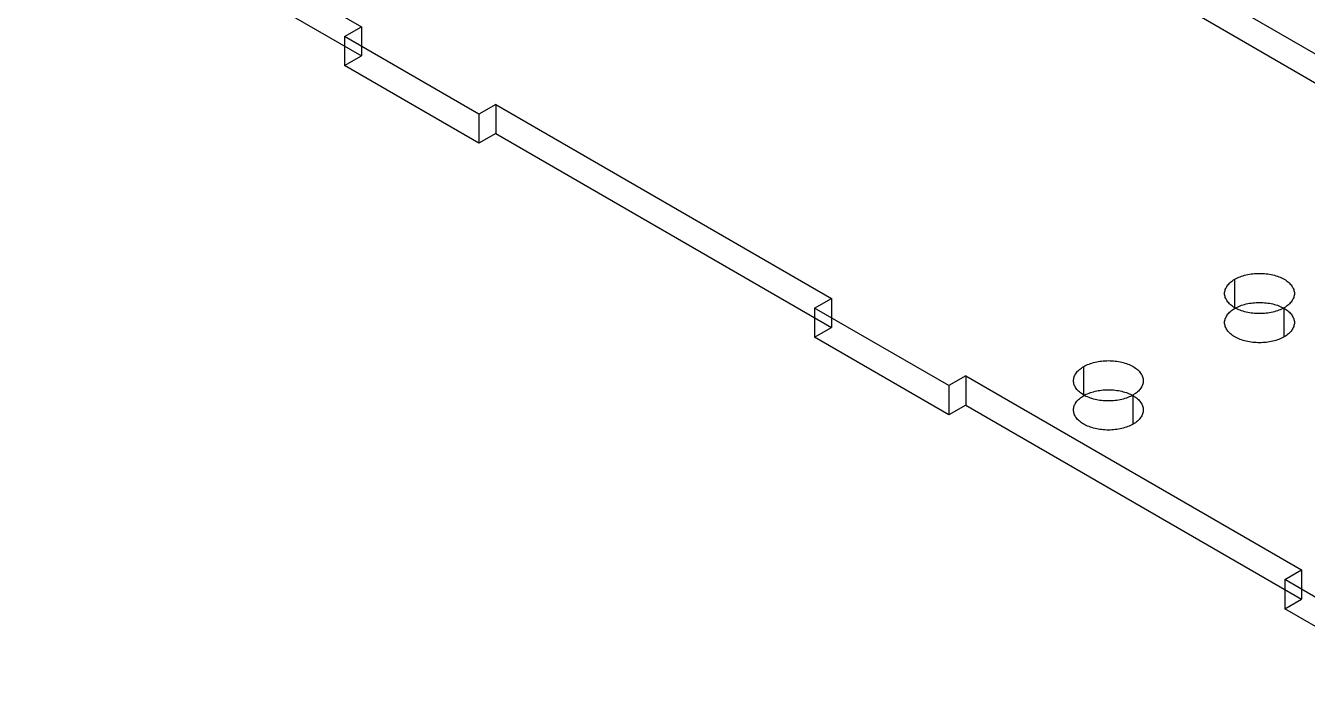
# Model space of a CAD drawing. Header units: inches. Extents: x 3 to 201, y 3 to 129.
# Drawn here: x 168.424 to 172.812, y 74.132 to 76.391 of the extents above; entities that cross this region are included whole.
import ezdxf

# ---------------------------------------------------------------- set-up
doc = ezdxf.new("R2010")
doc.units = ezdxf.units.IN
doc.header["$MEASUREMENT"] = 0

msp = doc.modelspace()

# ---------------------------------------------------------------- linework, layer by layer
at = {"layer": 'OUTLINE'}
for p, q in [((168.4245, 77.051), (169.5737, 76.3875)), ((168.4245, 76.9515), (169.5737, 76.288)), ((175.8212, 74.5719), (172.3476, 76.5775)), ((175.8212, 74.4724), (172.3476, 76.4779)), ((169.5162, 76.3543), (169.5737, 76.3875)), ((169.5737, 76.3875), (169.5737, 76.288)), ((169.5162, 76.3543), (169.5162, 76.2548)), ((169.9759, 76.0889), (169.5162, 76.3543)), ((169.5162, 76.2548), (169.5737, 76.288)), ((169.9759, 75.9894), (169.5162, 76.2548)), ((170.0334, 76.1221), (169.9759, 76.0889)), ((170.0334, 76.1221), (171.1826, 75.4586)), ((170.0334, 76.1221), (170.0334, 76.0226)), ((169.9759, 76.0889), (169.9759, 75.9894)), ((170.0334, 76.0226), (169.9759, 75.9894)), ((170.0334, 76.0226), (171.1826, 75.359)), ((172.5376, 75.5015), (172.54, 75.5046)), ((172.54, 75.5046), (172.5426, 75.5076)), ((172.5426, 75.5076), (172.5455, 75.5106)), ((172.5455, 75.5106), (172.5486, 75.5134)), ((172.5486, 75.5134), (172.552, 75.5162)), ((172.552, 75.5162), (172.5556, 75.5189)), ((172.5556, 75.5189), (172.5594, 75.5214)), ((172.5594, 75.5214), (172.5635, 75.5239)), ((172.5635, 75.5239), (172.5677, 75.5262)), ((172.5635, 75.4244), (172.5635, 75.5239)), ((172.5677, 75.5262), (172.5721, 75.5284)), ((172.5721, 75.5284), (172.5768, 75.5305)), ((172.5768, 75.5305), (172.5815, 75.5325)), ((172.5815, 75.5325), (172.5865, 75.5343)), ((172.5865, 75.5343), (172.5916, 75.5359)), ((172.5916, 75.5359), (172.5968, 75.5375)), ((172.5968, 75.5375), (172.6022, 75.5388)), ((172.6022, 75.5388), (172.6076, 75.54)), ((172.6076, 75.54), (172.6132, 75.5411)), ((172.6132, 75.5411), (172.6188, 75.542)), ((172.6188, 75.542), (172.6246, 75.5427)), ((172.6246, 75.5427), (172.6303, 75.5433)), ((172.6303, 75.5433), (172.6362, 75.5437)), ((172.6362, 75.5437), (172.642, 75.544)), ((172.642, 75.544), (172.6478, 75.5441)), ((172.6478, 75.5441), (172.6537, 75.544)), ((172.6537, 75.544), (172.6595, 75.5437)), ((172.6595, 75.5437), (172.6654, 75.5433)), ((172.6654, 75.5433), (172.6711, 75.5427)), ((172.6711, 75.5427), (172.6768, 75.542)), ((172.6768, 75.542), (172.6825, 75.5411)), ((172.6825, 75.5411), (172.6881, 75.54)), ((172.6881, 75.54), (172.6935, 75.5388)), ((172.6935, 75.5388), (172.6989, 75.5375)), ((172.6989, 75.5375), (172.7041, 75.5359)), ((172.7041, 75.5359), (172.7092, 75.5343)), ((172.7092, 75.5343), (172.7142, 75.5325)), ((172.7142, 75.5325), (172.7189, 75.5305)), ((172.7189, 75.5305), (172.7236, 75.5284)), ((172.7236, 75.5284), (172.728, 75.5262)), ((172.728, 75.5262), (172.7322, 75.5239)), ((172.7322, 75.5239), (172.7363, 75.5214)), ((172.7363, 75.5214), (172.7401, 75.5189)), ((172.7401, 75.5189), (172.7437, 75.5162)), ((172.7437, 75.5162), (172.7471, 75.5134)), ((172.7471, 75.5134), (172.7502, 75.5106)), ((172.7502, 75.5106), (172.7531, 75.5076)), ((172.7531, 75.5076), (172.7557, 75.5046)), ((172.7557, 75.5046), (172.7581, 75.5015)), ((172.5285, 75.4752), (172.5286, 75.4785)), ((172.5286, 75.4718), (172.5285, 75.4752)), ((172.5286, 75.4785), (172.5291, 75.4819)), ((172.5291, 75.4684), (172.5286, 75.4718)), ((172.5291, 75.4819), (172.5298, 75.4853)), ((172.5298, 75.465), (172.5291, 75.4684)), ((172.5298, 75.4853), (172.5308, 75.4886)), ((172.5308, 75.4617), (172.5298, 75.465)), ((172.5308, 75.4886), (172.5321, 75.4919)), ((172.5321, 75.4584), (172.5308, 75.4617)), ((172.5321, 75.4919), (172.5336, 75.4952)), ((172.5336, 75.4952), (172.5355, 75.4984)), ((172.5355, 75.4984), (172.5376, 75.5015)), ((172.7581, 75.5015), (172.7602, 75.4984)), ((172.7602, 75.4984), (172.7621, 75.4952)), ((172.7621, 75.4952), (172.7636, 75.4919)), ((172.7636, 75.4919), (172.7649, 75.4886)), ((172.7649, 75.4617), (172.7636, 75.4584)), ((172.7649, 75.4886), (172.7659, 75.4853)), ((172.7659, 75.465), (172.7649, 75.4617)), ((172.7659, 75.4853), (172.7666, 75.4819)), ((172.7666, 75.4684), (172.7659, 75.465)), ((172.7666, 75.4819), (172.7671, 75.4785)), ((172.7671, 75.4718), (172.7666, 75.4684)), ((172.7671, 75.4785), (172.7672, 75.4752)), ((172.7672, 75.4752), (172.7671, 75.4718)), ((171.1251, 75.4254), (171.1826, 75.4586)), ((171.5848, 75.16), (171.1251, 75.4254)), ((171.1251, 75.4254), (171.1251, 75.3259)), ((171.1826, 75.4586), (171.1826, 75.359)), ((172.5336, 75.4552), (172.5321, 75.4584)), ((172.5355, 75.4519), (172.5336, 75.4552)), ((172.5376, 75.4488), (172.5355, 75.4519)), ((172.54, 75.4457), (172.5376, 75.4488)), ((172.5426, 75.4427), (172.54, 75.4457)), ((172.5455, 75.4397), (172.5426, 75.4427)), ((172.5486, 75.4369), (172.5455, 75.4397)), ((172.552, 75.4341), (172.5486, 75.4369)), ((172.5486, 75.4139), (172.552, 75.4167)), ((172.5556, 75.4314), (172.552, 75.4341)), ((172.552, 75.4167), (172.5556, 75.4193)), ((172.5594, 75.4289), (172.5556, 75.4314)), ((172.5556, 75.4193), (172.5594, 75.4219)), ((172.5635, 75.4264), (172.5594, 75.4289)), ((172.5594, 75.4219), (172.5635, 75.4244)), ((172.5635, 75.4244), (172.5677, 75.4267)), ((172.5677, 75.4241), (172.5635, 75.4264)), ((172.5677, 75.4267), (172.5721, 75.4289)), ((172.5721, 75.4219), (172.5677, 75.4241)), ((172.5721, 75.4289), (172.5768, 75.431)), ((172.5768, 75.4198), (172.5721, 75.4219)), ((172.5768, 75.431), (172.5815, 75.4329)), ((172.5815, 75.4179), (172.5768, 75.4198)), ((172.5815, 75.4329), (172.5865, 75.4347)), ((172.5865, 75.4161), (172.5815, 75.4179)), ((172.5865, 75.4347), (172.5916, 75.4364)), ((172.5916, 75.4144), (172.5865, 75.4161)), ((172.5916, 75.4364), (172.5968, 75.4379)), ((172.5968, 75.4379), (172.6022, 75.4393)), ((172.6022, 75.4393), (172.6076, 75.4405)), ((172.6076, 75.4405), (172.6132, 75.4416)), ((172.6132, 75.4416), (172.6188, 75.4425)), ((172.6188, 75.4425), (172.6246, 75.4432)), ((172.6246, 75.4432), (172.6303, 75.4438)), ((172.6303, 75.4438), (172.6362, 75.4442)), ((172.6362, 75.4442), (172.642, 75.4445)), ((172.642, 75.4445), (172.6478, 75.4445)), ((172.6478, 75.4445), (172.6537, 75.4445)), ((172.6537, 75.4445), (172.6595, 75.4442)), ((172.6595, 75.4442), (172.6654, 75.4438)), ((172.6654, 75.4438), (172.6711, 75.4432)), ((172.6711, 75.4432), (172.6768, 75.4425)), ((172.6768, 75.4425), (172.6825, 75.4416)), ((172.6825, 75.4416), (172.6881, 75.4405)), ((172.6881, 75.4405), (172.6935, 75.4393)), ((172.6935, 75.4393), (172.6989, 75.4379)), ((172.6989, 75.4379), (172.7041, 75.4364)), ((172.7041, 75.4364), (172.7092, 75.4347)), ((172.7092, 75.4161), (172.7041, 75.4144)), ((172.7092, 75.4347), (172.7142, 75.4329)), ((172.7142, 75.4179), (172.7092, 75.4161)), ((172.7142, 75.4329), (172.7189, 75.431)), ((172.7189, 75.4198), (172.7142, 75.4179)), ((172.7189, 75.431), (172.7236, 75.4289)), ((172.7236, 75.4219), (172.7189, 75.4198)), ((172.7236, 75.4289), (172.728, 75.4267)), ((172.728, 75.4241), (172.7236, 75.4219)), ((172.728, 75.4267), (172.7322, 75.4244)), ((172.7322, 75.4264), (172.728, 75.4241)), ((172.7363, 75.4289), (172.7322, 75.4264)), ((172.7322, 75.3269), (172.7322, 75.4264)), ((172.7322, 75.4244), (172.7363, 75.4219)), ((172.7401, 75.4314), (172.7363, 75.4289)), ((172.7363, 75.4219), (172.7401, 75.4193)), ((172.7437, 75.4341), (172.7401, 75.4314)), ((172.7401, 75.4193), (172.7437, 75.4167)), ((172.7471, 75.4369), (172.7437, 75.4341)), ((172.7437, 75.4167), (172.7471, 75.4139)), ((172.7502, 75.4397), (172.7471, 75.4369)), ((172.7531, 75.4427), (172.7502, 75.4397)), ((172.7557, 75.4457), (172.7531, 75.4427)), ((172.7581, 75.4488), (172.7557, 75.4457)), ((172.7602, 75.4519), (172.7581, 75.4488)), ((172.7621, 75.4552), (172.7602, 75.4519)), ((172.7636, 75.4584), (172.7621, 75.4552)), ((172.5285, 75.3756), (172.5286, 75.379)), ((172.5286, 75.3723), (172.5285, 75.3756)), ((172.5286, 75.379), (172.5291, 75.3824)), ((172.5291, 75.3689), (172.5286, 75.3723)), ((172.5291, 75.3824), (172.5298, 75.3857)), ((172.5298, 75.3857), (172.5308, 75.3891)), ((172.5308, 75.3891), (172.5321, 75.3924)), ((172.5321, 75.3924), (172.5336, 75.3956)), ((172.5336, 75.3956), (172.5355, 75.3988)), ((172.5355, 75.3988), (172.5376, 75.402)), ((172.5376, 75.402), (172.54, 75.4051)), ((172.54, 75.4051), (172.5426, 75.4081)), ((172.5426, 75.4081), (172.5455, 75.4111)), ((172.5455, 75.4111), (172.5486, 75.4139)), ((172.5968, 75.4129), (172.5916, 75.4144)), ((172.6022, 75.4115), (172.5968, 75.4129)), ((172.6076, 75.4103), (172.6022, 75.4115)), ((172.6132, 75.4092), (172.6076, 75.4103)), ((172.6188, 75.4083), (172.6132, 75.4092)), ((172.6246, 75.4076), (172.6188, 75.4083)), ((172.6303, 75.407), (172.6246, 75.4076)), ((172.6362, 75.4066), (172.6303, 75.407)), ((172.642, 75.4063), (172.6362, 75.4066)), ((172.6478, 75.4062), (172.642, 75.4063)), ((172.6537, 75.4063), (172.6478, 75.4062)), ((172.6595, 75.4066), (172.6537, 75.4063)), ((172.6654, 75.407), (172.6595, 75.4066)), ((172.6711, 75.4076), (172.6654, 75.407)), ((172.6768, 75.4083), (172.6711, 75.4076)), ((172.6825, 75.4092), (172.6768, 75.4083)), ((172.6881, 75.4103), (172.6825, 75.4092)), ((172.6935, 75.4115), (172.6881, 75.4103)), ((172.6989, 75.4129), (172.6935, 75.4115)), ((172.7041, 75.4144), (172.6989, 75.4129)), ((172.7471, 75.4139), (172.7502, 75.4111)), ((172.7502, 75.4111), (172.7531, 75.4081)), ((172.7531, 75.4081), (172.7557, 75.4051)), ((172.7557, 75.4051), (172.7581, 75.402)), ((172.7581, 75.402), (172.7602, 75.3988)), ((172.7602, 75.3988), (172.7621, 75.3956)), ((172.7621, 75.3956), (172.7636, 75.3924)), ((172.7636, 75.3924), (172.7649, 75.3891)), ((172.7649, 75.3891), (172.7659, 75.3857)), ((172.7659, 75.3857), (172.7666, 75.3824)), ((172.7666, 75.3824), (172.7671, 75.379)), ((172.7671, 75.3723), (172.7666, 75.3689)), ((172.7671, 75.379), (172.7672, 75.3756)), ((172.7672, 75.3756), (172.7671, 75.3723)), ((171.1251, 75.3259), (171.1826, 75.359)), ((172.5298, 75.3655), (172.5291, 75.3689)), ((172.5308, 75.3622), (172.5298, 75.3655)), ((172.5321, 75.3589), (172.5308, 75.3622)), ((172.5336, 75.3556), (172.5321, 75.3589)), ((172.5355, 75.3524), (172.5336, 75.3556)), ((172.5376, 75.3493), (172.5355, 75.3524)), ((172.54, 75.3462), (172.5376, 75.3493)), ((172.5426, 75.3431), (172.54, 75.3462)), ((172.5455, 75.3402), (172.5426, 75.3431)), ((172.5486, 75.3373), (172.5455, 75.3402)), ((172.552, 75.3346), (172.5486, 75.3373)), ((172.5556, 75.3319), (172.552, 75.3346)), ((172.5594, 75.3294), (172.5556, 75.3319)), ((172.5635, 75.3269), (172.5594, 75.3294)), ((172.7363, 75.3294), (172.7322, 75.3269)), ((172.7401, 75.3319), (172.7363, 75.3294)), ((172.7437, 75.3346), (172.7401, 75.3319)), ((172.7471, 75.3373), (172.7437, 75.3346)), ((172.7502, 75.3402), (172.7471, 75.3373)), ((172.7531, 75.3431), (172.7502, 75.3402)), ((172.7557, 75.3462), (172.7531, 75.3431)), ((172.7581, 75.3493), (172.7557, 75.3462)), ((172.7602, 75.3524), (172.7581, 75.3493)), ((172.7621, 75.3556), (172.7602, 75.3524)), ((172.7636, 75.3589), (172.7621, 75.3556)), ((172.7649, 75.3622), (172.7636, 75.3589)), ((172.7659, 75.3655), (172.7649, 75.3622)), ((172.7666, 75.3689), (172.7659, 75.3655)), ((171.5848, 75.0605), (171.1251, 75.3259)), ((172.5677, 75.3246), (172.5635, 75.3269)), ((172.5721, 75.3224), (172.5677, 75.3246)), ((172.5768, 75.3203), (172.5721, 75.3224)), ((172.5815, 75.3183), (172.5768, 75.3203)), ((172.5865, 75.3165), (172.5815, 75.3183)), ((172.5916, 75.3149), (172.5865, 75.3165)), ((172.5968, 75.3133), (172.5916, 75.3149)), ((172.6022, 75.312), (172.5968, 75.3133)), ((172.6076, 75.3107), (172.6022, 75.312)), ((172.6132, 75.3097), (172.6076, 75.3107)), ((172.6188, 75.3088), (172.6132, 75.3097)), ((172.6246, 75.308), (172.6188, 75.3088)), ((172.6303, 75.3075), (172.6246, 75.308)), ((172.6362, 75.3071), (172.6303, 75.3075)), ((172.642, 75.3068), (172.6362, 75.3071)), ((172.6478, 75.3067), (172.642, 75.3068)), ((172.6537, 75.3068), (172.6478, 75.3067)), ((172.6595, 75.3071), (172.6537, 75.3068)), ((172.6654, 75.3075), (172.6595, 75.3071)), ((172.6711, 75.308), (172.6654, 75.3075)), ((172.6768, 75.3088), (172.6711, 75.308)), ((172.6825, 75.3097), (172.6768, 75.3088)), ((172.6881, 75.3107), (172.6825, 75.3097)), ((172.6935, 75.312), (172.6881, 75.3107)), ((172.6989, 75.3133), (172.6935, 75.312)), ((172.7041, 75.3149), (172.6989, 75.3133)), ((172.7092, 75.3165), (172.7041, 75.3149)), ((172.7142, 75.3183), (172.7092, 75.3165)), ((172.7189, 75.3203), (172.7142, 75.3183)), ((172.7236, 75.3224), (172.7189, 75.3203)), ((172.728, 75.3246), (172.7236, 75.3224)), ((172.7322, 75.3269), (172.728, 75.3246)), ((172.085, 75.2402), (172.0905, 75.2415)), ((172.0905, 75.2415), (172.0961, 75.2425)), ((172.0961, 75.2425), (172.1017, 75.2434)), ((172.1017, 75.2434), (172.1074, 75.2442)), ((172.1074, 75.2442), (172.1132, 75.2447)), ((172.1132, 75.2447), (172.119, 75.2452)), ((172.119, 75.2452), (172.1248, 75.2454)), ((172.1248, 75.2454), (172.1307, 75.2455)), ((172.1307, 75.2455), (172.1366, 75.2454)), ((172.1366, 75.2454), (172.1424, 75.2452)), ((172.1424, 75.2452), (172.1482, 75.2447)), ((172.1482, 75.2447), (172.154, 75.2442)), ((172.154, 75.2442), (172.1597, 75.2434)), ((172.1597, 75.2434), (172.1653, 75.2425)), ((172.1653, 75.2425), (172.1709, 75.2415)), ((172.1709, 75.2415), (172.1764, 75.2402)), ((172.0149, 75.1933), (172.0165, 75.1966)), ((172.0165, 75.1966), (172.0183, 75.1998)), ((172.0183, 75.1998), (172.0204, 75.2029)), ((172.0204, 75.2029), (172.0228, 75.206)), ((172.0228, 75.206), (172.0254, 75.2091)), ((172.0254, 75.2091), (172.0283, 75.212)), ((172.0283, 75.212), (172.0315, 75.2149)), ((172.0315, 75.2149), (172.0348, 75.2176)), ((172.0348, 75.2176), (172.0384, 75.2203)), ((172.0384, 75.2203), (172.0423, 75.2229)), ((172.0423, 75.2229), (172.0463, 75.2253)), ((172.0463, 75.2253), (172.0505, 75.2276)), ((172.0463, 75.1258), (172.0463, 75.2253)), ((172.0505, 75.2276), (172.055, 75.2298)), ((172.055, 75.2298), (172.0596, 75.2319)), ((172.0596, 75.2319), (172.0644, 75.2339)), ((172.0644, 75.2339), (172.0693, 75.2357)), ((172.0693, 75.2357), (172.0744, 75.2374)), ((172.0744, 75.2374), (172.0797, 75.2389)), ((172.0797, 75.2389), (172.085, 75.2402)), ((172.1764, 75.2402), (172.1817, 75.2389)), ((172.1817, 75.2389), (172.187, 75.2374)), ((172.187, 75.2374), (172.1921, 75.2357)), ((172.1921, 75.2357), (172.197, 75.2339)), ((172.197, 75.2339), (172.2018, 75.2319)), ((172.2018, 75.2319), (172.2064, 75.2298)), ((172.2064, 75.2298), (172.2109, 75.2276)), ((172.2109, 75.2276), (172.2151, 75.2253)), ((172.2151, 75.2253), (172.2191, 75.2229)), ((172.2191, 75.2229), (172.223, 75.2203)), ((172.223, 75.2203), (172.2266, 75.2176)), ((172.2266, 75.2176), (172.2299, 75.2149)), ((172.2299, 75.2149), (172.2331, 75.212)), ((172.2331, 75.212), (172.236, 75.2091)), ((172.236, 75.2091), (172.2386, 75.206)), ((172.2386, 75.206), (172.241, 75.2029)), ((172.241, 75.2029), (172.2431, 75.1998)), ((172.2431, 75.1998), (172.2449, 75.1966)), ((172.2449, 75.1966), (172.2465, 75.1933)), ((171.6423, 75.1932), (171.5848, 75.16)), ((171.5848, 75.16), (171.5848, 75.0605)), ((171.6423, 75.1932), (172.7915, 74.5296)), ((171.6423, 75.1932), (171.6423, 75.0936)), ((172.0113, 75.1766), (172.0115, 75.18)), ((172.0115, 75.1732), (172.0113, 75.1766)), ((172.0115, 75.18), (172.0119, 75.1833)), ((172.0119, 75.1698), (172.0115, 75.1732)), ((172.0119, 75.1833), (172.0126, 75.1867)), ((172.0126, 75.1665), (172.0119, 75.1698)), ((172.0126, 75.1867), (172.0136, 75.19)), ((172.0136, 75.1631), (172.0126, 75.1665)), ((172.0136, 75.19), (172.0149, 75.1933)), ((172.0149, 75.1598), (172.0136, 75.1631)), ((172.0165, 75.1566), (172.0149, 75.1598)), ((172.0183, 75.1534), (172.0165, 75.1566)), ((172.0204, 75.1502), (172.0183, 75.1534)), ((172.2431, 75.1534), (172.241, 75.1502)), ((172.2449, 75.1566), (172.2431, 75.1534)), ((172.2465, 75.1598), (172.2449, 75.1566)), ((172.2465, 75.1933), (172.2478, 75.19)), ((172.2478, 75.1631), (172.2465, 75.1598)), ((172.2478, 75.19), (172.2488, 75.1867)), ((172.2488, 75.1665), (172.2478, 75.1631)), ((172.2488, 75.1867), (172.2495, 75.1833)), ((172.2495, 75.1698), (172.2488, 75.1665)), ((172.2495, 75.1833), (172.2499, 75.18)), ((172.2499, 75.1732), (172.2495, 75.1698)), ((172.2499, 75.18), (172.2501, 75.1766)), ((172.2501, 75.1766), (172.2499, 75.1732)), ((172.0228, 75.1471), (172.0204, 75.1502)), ((172.0254, 75.1441), (172.0228, 75.1471)), ((172.0228, 75.1065), (172.0254, 75.1095)), ((172.0283, 75.1411), (172.0254, 75.1441)), ((172.0254, 75.1095), (172.0283, 75.1125)), ((172.0315, 75.1383), (172.0283, 75.1411)), ((172.0283, 75.1125), (172.0315, 75.1153)), ((172.0348, 75.1355), (172.0315, 75.1383)), ((172.0315, 75.1153), (172.0348, 75.1181)), ((172.0384, 75.1329), (172.0348, 75.1355)), ((172.0348, 75.1181), (172.0384, 75.1208)), ((172.0423, 75.1303), (172.0384, 75.1329)), ((172.0384, 75.1208), (172.0423, 75.1233)), ((172.0463, 75.1278), (172.0423, 75.1303)), ((172.0423, 75.1233), (172.0463, 75.1258)), ((172.0463, 75.1258), (172.0505, 75.1281)), ((172.0505, 75.1255), (172.0463, 75.1278)), ((172.0505, 75.1281), (172.055, 75.1303)), ((172.055, 75.1233), (172.0505, 75.1255)), ((172.055, 75.1303), (172.0596, 75.1324)), ((172.0596, 75.1212), (172.055, 75.1233)), ((172.0596, 75.1324), (172.0644, 75.1343)), ((172.0644, 75.1193), (172.0596, 75.1212)), ((172.0644, 75.1343), (172.0693, 75.1362)), ((172.0693, 75.1175), (172.0644, 75.1193)), ((172.0693, 75.1362), (172.0744, 75.1378)), ((172.0744, 75.1158), (172.0693, 75.1175)), ((172.0744, 75.1378), (172.0797, 75.1393)), ((172.0797, 75.1143), (172.0744, 75.1158)), ((172.0797, 75.1393), (172.085, 75.1407)), ((172.085, 75.1129), (172.0797, 75.1143)), ((172.085, 75.1407), (172.0905, 75.1419)), ((172.0905, 75.1117), (172.085, 75.1129)), ((172.0905, 75.1419), (172.0961, 75.143)), ((172.0961, 75.1106), (172.0905, 75.1117)), ((172.0961, 75.143), (172.1017, 75.1439)), ((172.1017, 75.1097), (172.0961, 75.1106)), ((172.1017, 75.1439), (172.1074, 75.1446)), ((172.1074, 75.109), (172.1017, 75.1097)), ((172.1074, 75.1446), (172.1132, 75.1452)), ((172.1132, 75.1084), (172.1074, 75.109)), ((172.1132, 75.1452), (172.119, 75.1456)), ((172.119, 75.1456), (172.1248, 75.1459)), ((172.1248, 75.1459), (172.1307, 75.146)), ((172.1307, 75.146), (172.1366, 75.1459)), ((172.1366, 75.1459), (172.1424, 75.1456)), ((172.1424, 75.1456), (172.1482, 75.1452)), ((172.1482, 75.1452), (172.154, 75.1446)), ((172.154, 75.109), (172.1482, 75.1084)), ((172.154, 75.1446), (172.1597, 75.1439)), ((172.1597, 75.1097), (172.154, 75.109)), ((172.1597, 75.1439), (172.1653, 75.143)), ((172.1653, 75.1106), (172.1597, 75.1097)), ((172.1653, 75.143), (172.1709, 75.1419)), ((172.1709, 75.1117), (172.1653, 75.1106)), ((172.1709, 75.1419), (172.1764, 75.1407)), ((172.1764, 75.1129), (172.1709, 75.1117)), ((172.1764, 75.1407), (172.1817, 75.1393)), ((172.1817, 75.1143), (172.1764, 75.1129)), ((172.1817, 75.1393), (172.187, 75.1378)), ((172.187, 75.1158), (172.1817, 75.1143)), ((172.187, 75.1378), (172.1921, 75.1362)), ((172.1921, 75.1175), (172.187, 75.1158)), ((172.1921, 75.1362), (172.197, 75.1343)), ((172.197, 75.1193), (172.1921, 75.1175)), ((172.197, 75.1343), (172.2018, 75.1324)), ((172.2018, 75.1212), (172.197, 75.1193)), ((172.2018, 75.1324), (172.2064, 75.1303)), ((172.2064, 75.1233), (172.2018, 75.1212)), ((172.2064, 75.1303), (172.2109, 75.1281)), ((172.2109, 75.1255), (172.2064, 75.1233)), ((172.2109, 75.1281), (172.2151, 75.1258)), ((172.2151, 75.1278), (172.2109, 75.1255)), ((172.2191, 75.1303), (172.2151, 75.1278)), ((172.2151, 75.0283), (172.2151, 75.1278)), ((172.2151, 75.1258), (172.2191, 75.1233)), ((172.223, 75.1329), (172.2191, 75.1303)), ((172.2191, 75.1233), (172.223, 75.1208)), ((172.2266, 75.1355), (172.223, 75.1329)), ((172.223, 75.1208), (172.2266, 75.1181)), ((172.2299, 75.1383), (172.2266, 75.1355)), ((172.2266, 75.1181), (172.2299, 75.1153)), ((172.2331, 75.1411), (172.2299, 75.1383)), ((172.2299, 75.1153), (172.2331, 75.1125)), ((172.236, 75.1441), (172.2331, 75.1411)), ((172.2331, 75.1125), (172.236, 75.1095)), ((172.2386, 75.1471), (172.236, 75.1441)), ((172.236, 75.1095), (172.2386, 75.1065)), ((172.241, 75.1502), (172.2386, 75.1471)), ((171.6423, 75.0936), (171.5848, 75.0605)), ((171.6423, 75.0936), (172.7915, 74.4301)), ((172.0113, 75.077), (172.0115, 75.0804)), ((172.0115, 75.0737), (172.0113, 75.077)), ((172.0115, 75.0804), (172.0119, 75.0838)), ((172.0119, 75.0703), (172.0115, 75.0737)), ((172.0119, 75.0838), (172.0126, 75.0872)), ((172.0126, 75.0669), (172.0119, 75.0703)), ((172.0126, 75.0872), (172.0136, 75.0905)), ((172.0136, 75.0636), (172.0126, 75.0669)), ((172.0136, 75.0905), (172.0149, 75.0938)), ((172.0149, 75.0938), (172.0165, 75.0971)), ((172.0165, 75.0971), (172.0183, 75.1003)), ((172.0183, 75.1003), (172.0204, 75.1034)), ((172.0204, 75.1034), (172.0228, 75.1065)), ((172.119, 75.108), (172.1132, 75.1084)), ((172.1248, 75.1077), (172.119, 75.108)), ((172.1307, 75.1077), (172.1248, 75.1077)), ((172.1366, 75.1077), (172.1307, 75.1077)), ((172.1424, 75.108), (172.1366, 75.1077)), ((172.1482, 75.1084), (172.1424, 75.108)), ((172.2386, 75.1065), (172.241, 75.1034)), ((172.241, 75.1034), (172.2431, 75.1003)), ((172.2431, 75.1003), (172.2449, 75.0971)), ((172.2449, 75.0971), (172.2465, 75.0938)), ((172.2465, 75.0938), (172.2478, 75.0905)), ((172.2478, 75.0905), (172.2488, 75.0872)), ((172.2488, 75.0669), (172.2478, 75.0636)), ((172.2488, 75.0872), (172.2495, 75.0838)), ((172.2495, 75.0703), (172.2488, 75.0669)), ((172.2495, 75.0838), (172.2499, 75.0804)), ((172.2499, 75.0737), (172.2495, 75.0703)), ((172.2499, 75.0804), (172.2501, 75.077)), ((172.2501, 75.077), (172.2499, 75.0737)), ((172.0149, 75.0603), (172.0136, 75.0636)), ((172.0165, 75.057), (172.0149, 75.0603)), ((172.0183, 75.0538), (172.0165, 75.057)), ((172.0204, 75.0507), (172.0183, 75.0538)), ((172.0228, 75.0476), (172.0204, 75.0507)), ((172.0254, 75.0446), (172.0228, 75.0476)), ((172.0283, 75.0416), (172.0254, 75.0446)), ((172.0315, 75.0388), (172.0283, 75.0416)), ((172.0348, 75.036), (172.0315, 75.0388)), ((172.0384, 75.0333), (172.0348, 75.036)), ((172.0423, 75.0308), (172.0384, 75.0333)), ((172.0463, 75.0283), (172.0423, 75.0308)), ((172.0505, 75.026), (172.0463, 75.0283)), ((172.055, 75.0238), (172.0505, 75.026)), ((172.0596, 75.0217), (172.055, 75.0238)), ((172.0644, 75.0198), (172.0596, 75.0217)), ((172.2018, 75.0217), (172.197, 75.0198)), ((172.2064, 75.0238), (172.2018, 75.0217)), ((172.2109, 75.026), (172.2064, 75.0238)), ((172.2151, 75.0283), (172.2109, 75.026)), ((172.2191, 75.0308), (172.2151, 75.0283)), ((172.223, 75.0333), (172.2191, 75.0308)), ((172.2266, 75.036), (172.223, 75.0333)), ((172.2299, 75.0388), (172.2266, 75.036)), ((172.2331, 75.0416), (172.2299, 75.0388)), ((172.236, 75.0446), (172.2331, 75.0416)), ((172.2386, 75.0476), (172.236, 75.0446)), ((172.241, 75.0507), (172.2386, 75.0476)), ((172.2431, 75.0538), (172.241, 75.0507)), ((172.2449, 75.057), (172.2431, 75.0538)), ((172.2465, 75.0603), (172.2449, 75.057)), ((172.2478, 75.0636), (172.2465, 75.0603)), ((172.0693, 75.0179), (172.0644, 75.0198)), ((172.0744, 75.0163), (172.0693, 75.0179)), ((172.0797, 75.0148), (172.0744, 75.0163)), ((172.085, 75.0134), (172.0797, 75.0148)), ((172.0905, 75.0122), (172.085, 75.0134)), ((172.0961, 75.0111), (172.0905, 75.0122)), ((172.1017, 75.0102), (172.0961, 75.0111)), ((172.1074, 75.0095), (172.1017, 75.0102)), ((172.1132, 75.0089), (172.1074, 75.0095)), ((172.119, 75.0085), (172.1132, 75.0089)), ((172.1248, 75.0082), (172.119, 75.0085)), ((172.1307, 75.0081), (172.1248, 75.0082)), ((172.1366, 75.0082), (172.1307, 75.0081)), ((172.1424, 75.0085), (172.1366, 75.0082)), ((172.1482, 75.0089), (172.1424, 75.0085)), ((172.154, 75.0095), (172.1482, 75.0089)), ((172.1597, 75.0102), (172.154, 75.0095)), ((172.1653, 75.0111), (172.1597, 75.0102)), ((172.1709, 75.0122), (172.1653, 75.0111)), ((172.1764, 75.0134), (172.1709, 75.0122)), ((172.1817, 75.0148), (172.1764, 75.0134)), ((172.187, 75.0163), (172.1817, 75.0148)), ((172.1921, 75.0179), (172.187, 75.0163)), ((172.197, 75.0198), (172.1921, 75.0179)), ((172.734, 74.4965), (172.7915, 74.5296)), ((172.734, 74.4965), (172.734, 74.3969)), ((173.1937, 74.2311), (172.734, 74.4965)), ((172.7915, 74.5296), (172.7915, 74.4301)), ((172.734, 74.3969), (172.7915, 74.4301)), ((173.1937, 74.1315), (172.734, 74.3969))]:
    msp.add_line(p, q, dxfattribs=at)

doc.saveas('drawing.dxf')
